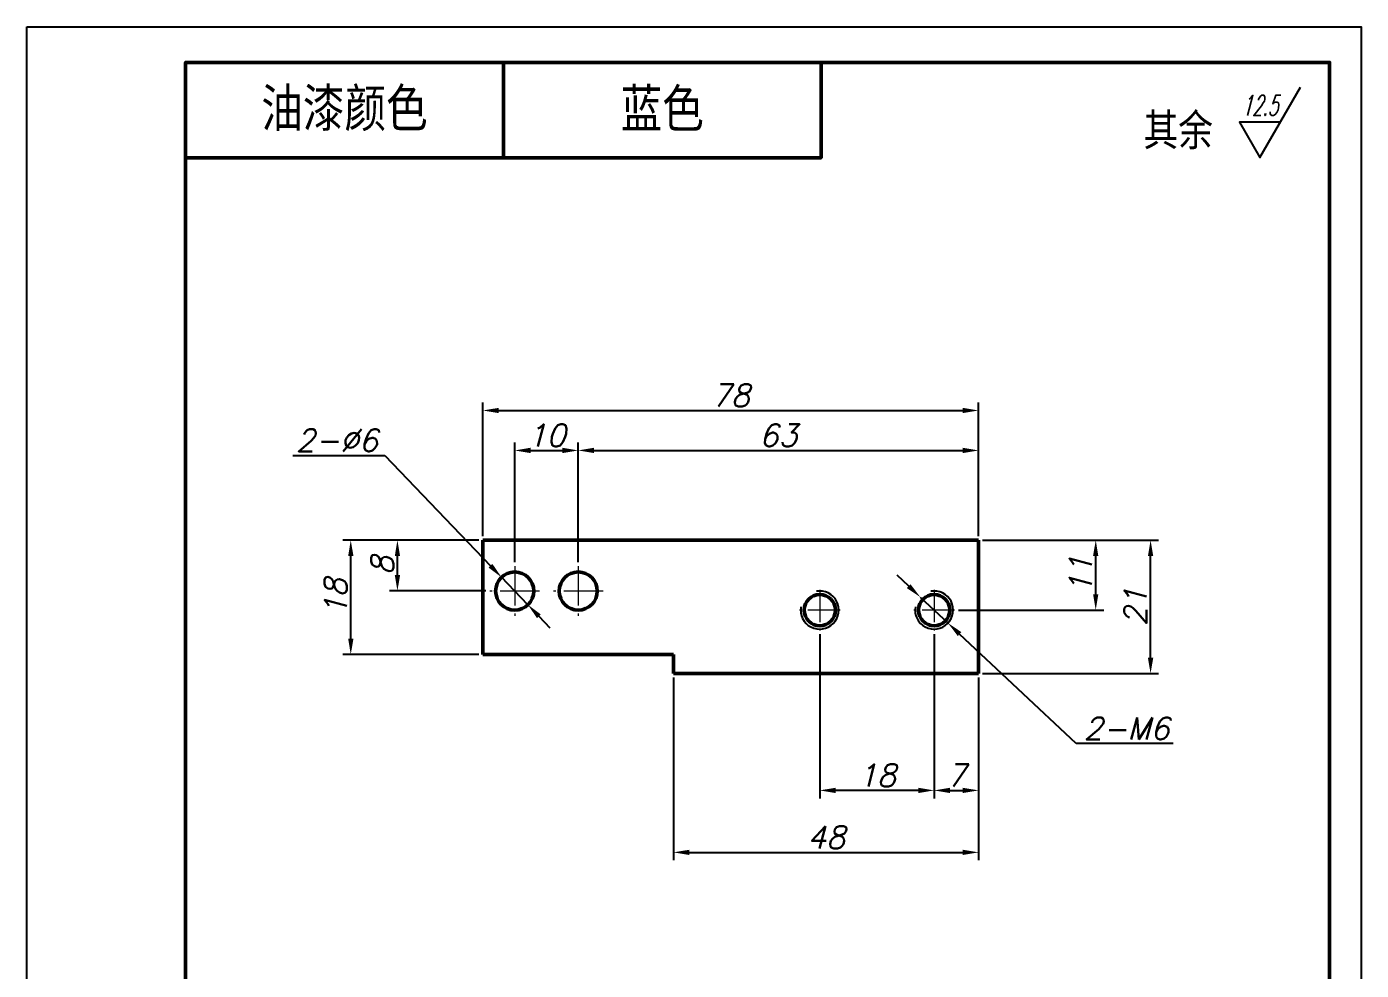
# Model space of a CAD drawing. Header units: inches. Extents: x 17901 to 26602, y 9673 to 14036.
# Drawn here: x 22973 to 23183, y 12643.3 to 12791.8 of the extents above; entities that cross this region are included whole.
import ezdxf
from ezdxf.enums import TextEntityAlignment as Align

# ---------------------------------------------------------------- set-up
doc = ezdxf.new("R2010")
doc.units = ezdxf.units.IN
doc.header["$MEASUREMENT"] = 0
doc.linetypes.add('CENTER', pattern=[50.8, 31.75, -6.35, 6.35, -6.35])
doc.layers.add('Dim', color=3, linetype='Continuous')
for name, color, linetype, lineweight in [('中心线', 1, 'CENTER', 15), ('图框_内框线', 5, 'Continuous', 50), ('标注线', 3, 'Continuous', 25), ('粗实线', 7, 'Continuous', 50), ('细实线', 4, 'Continuous', 25)]:
    doc.layers.add(name, color=color, linetype=linetype, lineweight=lineweight)
doc.styles.add('DIM_FONT', font='romans.shx', dxfattribs={"oblique": 15})
doc.styles.add('仿宋体', font='FSGB2312.ttf', dxfattribs={"width": 0.8, "height": 3.5})
doc.dimstyles.new('幅面 1：1$0', dxfattribs={"dimtxt": 3.5, "dimasz": 2.5, "dimexe": 1.25, "dimexo": 0.625, "dimtad": 1, "dimdsep": 46, "dimtxsty": 'DIM_FONT', "dimcen": 2.5, "dimclrd": 256, "dimclre": 256, "dimclrt": 256, "dimadec": 0, "dimazin": 0, "dimtm": 1e-09, "dimtfac": 0.5, "dimtmove": 0, "dimatfit": 3, "dimfxl": 1, "dimlwd": -1, "dimarcsym": 0})
doc.dimstyles.new('幅面 1：1$3', dxfattribs={"dimtxt": 3.5, "dimasz": 2.5, "dimexe": 1.25, "dimexo": 0.625, "dimtad": 1, "dimtih": 1, "dimtoh": 1, "dimdsep": 46, "dimtxsty": 'DIM_FONT', "dimcen": 2.5, "dimclrd": 256, "dimclre": 256, "dimclrt": 256, "dimazin": 2, "dimtfac": 0.5, "dimtmove": 0, "dimatfit": 3, "dimfxl": 1, "dimlwd": -1, "dimlwe": -1, "dimarcsym": 0})

# ---------------------------------------------------------------- blocks, each defined once
blk = doc.blocks.new('*D365')
at = {"layer": 'Defpoints', "color": 0, "transparency": 16777216}
for p in [(23122.74, 12731.39), (23044.74, 12710.98), (23122.74, 12710.98)]:
    blk.add_point(p, dxfattribs=at)
at = {"layer": '标注线', "lineweight": -2, "transparency": 16777216}
for p, q in [((23044.74, 12711.6), (23044.74, 12732.64)), ((23122.74, 12711.6), (23122.74, 12732.64))]:
    blk.add_line(p, q, dxfattribs=at)
at = {"layer": '标注线', "transparency": 16777216}
blk.add_line((23047.24, 12731.39), (23120.24, 12731.39), dxfattribs=at)
for points in [[(23047.24, 12731.8), (23047.24, 12730.97), (23044.74, 12731.39)], [(23120.24, 12731.8), (23120.24, 12730.97), (23122.74, 12731.39)]]:
    blk.add_solid(points, dxfattribs=at)
at = {"layer": '标注线', "transparency": 16777216, "insert": (23083.74, 12733.76), "char_height": 3.5, "attachment_point": 5, "style": 'DIM_FONT'}
blk.add_mtext('78', dxfattribs=at)
blk = doc.blocks.new('*D366')
at = {"layer": 'Defpoints', "color": 0, "transparency": 16777216}
for p in [(23122.74, 12710.98), (23149.8, 12710.98), (23122.74, 12689.98)]:
    blk.add_point(p, dxfattribs=at)
at = {"layer": '标注线', "lineweight": -2, "transparency": 16777216}
for p, q in [((23123.37, 12710.98), (23151.05, 12710.98)), ((23123.37, 12689.98), (23151.05, 12689.98))]:
    blk.add_line(p, q, dxfattribs=at)
at = {"layer": '标注线', "transparency": 16777216}
blk.add_line((23149.8, 12692.48), (23149.8, 12708.48), dxfattribs=at)
for points in [[(23149.38, 12708.48), (23150.22, 12708.48), (23149.8, 12710.98)], [(23149.38, 12692.48), (23150.22, 12692.48), (23149.8, 12689.98)]]:
    blk.add_solid(points, dxfattribs=at)
at = {"layer": '标注线', "transparency": 16777216, "insert": (23147.42, 12700.48), "char_height": 3.5, "attachment_point": 5, "rotation": 90, "style": 'DIM_FONT'}
blk.add_mtext('21', dxfattribs=at)
blk = doc.blocks.new('*D367')
at = {"layer": 'Defpoints', "color": 0, "transparency": 16777216}
for p in [(23074.74, 12689.98), (23122.74, 12689.98), (23122.74, 12661.85)]:
    blk.add_point(p, dxfattribs=at)
at = {"layer": '标注线', "lineweight": -2, "transparency": 16777216}
for p, q in [((23074.74, 12689.35), (23074.74, 12660.6)), ((23122.74, 12689.35), (23122.74, 12660.6))]:
    blk.add_line(p, q, dxfattribs=at)
at = {"layer": '标注线', "transparency": 16777216}
blk.add_line((23077.24, 12661.85), (23120.24, 12661.85), dxfattribs=at)
for points in [[(23077.24, 12662.26), (23077.24, 12661.43), (23074.74, 12661.85)], [(23120.24, 12662.26), (23120.24, 12661.43), (23122.74, 12661.85)]]:
    blk.add_solid(points, dxfattribs=at)
at = {"layer": '标注线', "transparency": 16777216, "insert": (23098.74, 12664.22), "char_height": 3.5, "attachment_point": 5, "style": 'DIM_FONT'}
blk.add_mtext('48', dxfattribs=at)
blk = doc.blocks.new('*D368')
at = {"layer": 'Defpoints', "color": 0, "transparency": 16777216}
for p in [(23023.95, 12710.98), (23044.74, 12710.98), (23044.74, 12692.98)]:
    blk.add_point(p, dxfattribs=at)
at = {"layer": '标注线', "lineweight": -2, "transparency": 16777216}
for p, q in [((23044.12, 12710.98), (23022.7, 12710.98)), ((23044.12, 12692.98), (23022.7, 12692.98))]:
    blk.add_line(p, q, dxfattribs=at)
at = {"layer": '标注线', "transparency": 16777216}
blk.add_line((23023.95, 12695.48), (23023.95, 12708.48), dxfattribs=at)
for points in [[(23023.54, 12708.48), (23024.37, 12708.48), (23023.95, 12710.98)], [(23023.54, 12695.48), (23024.37, 12695.48), (23023.95, 12692.98)]]:
    blk.add_solid(points, dxfattribs=at)
at = {"layer": '标注线', "transparency": 16777216, "insert": (23021.58, 12701.98), "char_height": 3.5, "attachment_point": 5, "rotation": 90, "style": 'DIM_FONT'}
blk.add_mtext('18', dxfattribs=at)
blk = doc.blocks.new('*D369')
at = {"layer": 'Defpoints', "color": 0, "transparency": 16777216}
for p in [(23031.29, 12710.98), (23044.74, 12710.98), (23045.84, 12702.98)]:
    blk.add_point(p, dxfattribs=at)
at = {"layer": '标注线', "lineweight": -2, "transparency": 16777216}
for p, q in [((23044.12, 12710.98), (23030.04, 12710.98)), ((23045.22, 12702.98), (23030.04, 12702.98))]:
    blk.add_line(p, q, dxfattribs=at)
at = {"layer": '标注线', "transparency": 16777216}
blk.add_line((23031.29, 12705.48), (23031.29, 12708.48), dxfattribs=at)
for points in [[(23030.88, 12708.48), (23031.71, 12708.48), (23031.29, 12710.98)], [(23030.88, 12705.48), (23031.71, 12705.48), (23031.29, 12702.98)]]:
    blk.add_solid(points, dxfattribs=at)
at = {"layer": '标注线', "transparency": 16777216, "insert": (23028.92, 12706.98), "char_height": 3.5, "attachment_point": 5, "rotation": 90, "style": 'DIM_FONT'}
blk.add_mtext('8', dxfattribs=at)
blk = doc.blocks.new('*D370')
at = {"layer": 'Defpoints', "color": 0, "transparency": 16777216}
for p in [(23059.74, 12725.1), (23049.74, 12706.88), (23059.74, 12706.88)]:
    blk.add_point(p, dxfattribs=at)
at = {"layer": '标注线', "lineweight": -2, "transparency": 16777216}
for p, q in [((23049.74, 12707.5), (23049.74, 12726.35)), ((23059.74, 12707.5), (23059.74, 12726.35))]:
    blk.add_line(p, q, dxfattribs=at)
at = {"layer": '标注线', "transparency": 16777216}
blk.add_line((23052.24, 12725.1), (23057.24, 12725.1), dxfattribs=at)
for points in [[(23052.24, 12725.52), (23052.24, 12724.68), (23049.74, 12725.1)], [(23057.24, 12725.52), (23057.24, 12724.68), (23059.74, 12725.1)]]:
    blk.add_solid(points, dxfattribs=at)
at = {"layer": '标注线', "transparency": 16777216, "insert": (23054.74, 12727.48), "char_height": 3.5, "attachment_point": 5, "style": 'DIM_FONT'}
blk.add_mtext('10', dxfattribs=at)
blk = doc.blocks.new('*D205')
at = {"layer": 'Defpoints', "color": 0, "transparency": 16777216}
for p in [(23122.74, 12725.1), (23122.74, 12710.98), (23059.74, 12706.88)]:
    blk.add_point(p, dxfattribs=at)
at = {"layer": '标注线', "lineweight": -2, "transparency": 16777216}
for p, q in [((23059.74, 12707.5), (23059.74, 12726.35)), ((23122.74, 12711.6), (23122.74, 12726.35))]:
    blk.add_line(p, q, dxfattribs=at)
at = {"layer": '标注线', "transparency": 16777216}
blk.add_line((23062.24, 12725.1), (23120.24, 12725.1), dxfattribs=at)
for points in [[(23062.24, 12725.52), (23062.24, 12724.68), (23059.74, 12725.1)], [(23120.24, 12725.52), (23120.24, 12724.68), (23122.74, 12725.1)]]:
    blk.add_solid(points, dxfattribs=at)
at = {"layer": '标注线', "transparency": 16777216, "insert": (23091.24, 12727.48), "char_height": 3.5, "attachment_point": 5, "style": 'DIM_FONT'}
blk.add_mtext('63', dxfattribs=at)
blk = doc.blocks.new('*D371')
at = {"layer": 'Defpoints', "color": 0, "transparency": 16777216}
for p in [(23097.74, 12696.78), (23115.74, 12696.78), (23097.74, 12671.6)]:
    blk.add_point(p, dxfattribs=at)
at = {"layer": '标注线', "lineweight": -2, "transparency": 16777216}
for p, q in [((23097.74, 12696.16), (23097.74, 12670.35)), ((23115.74, 12696.16), (23115.74, 12670.35))]:
    blk.add_line(p, q, dxfattribs=at)
at = {"layer": '标注线', "transparency": 16777216}
blk.add_line((23113.24, 12671.6), (23100.24, 12671.6), dxfattribs=at)
for points in [[(23100.24, 12672.01), (23100.24, 12671.18), (23097.74, 12671.6)], [(23113.24, 12672.01), (23113.24, 12671.18), (23115.74, 12671.6)]]:
    blk.add_solid(points, dxfattribs=at)
at = {"layer": '标注线', "transparency": 16777216, "insert": (23106.74, 12673.97), "char_height": 3.5, "attachment_point": 5, "style": 'DIM_FONT'}
blk.add_mtext('18', dxfattribs=at)
blk = doc.blocks.new('*D206')
at = {"layer": 'Defpoints', "color": 0, "transparency": 16777216}
for p in [(23115.74, 12696.78), (23122.74, 12689.98), (23122.74, 12671.6)]:
    blk.add_point(p, dxfattribs=at)
at = {"layer": '标注线', "lineweight": -2, "transparency": 16777216}
for p, q in [((23115.74, 12696.16), (23115.74, 12670.35)), ((23122.74, 12689.35), (23122.74, 12670.35))]:
    blk.add_line(p, q, dxfattribs=at)
at = {"layer": '标注线', "transparency": 16777216}
blk.add_line((23118.24, 12671.6), (23120.24, 12671.6), dxfattribs=at)
for points in [[(23118.24, 12672.01), (23118.24, 12671.18), (23115.74, 12671.6)], [(23120.24, 12672.01), (23120.24, 12671.18), (23122.74, 12671.6)]]:
    blk.add_solid(points, dxfattribs=at)
at = {"layer": '标注线', "transparency": 16777216, "insert": (23119.24, 12673.97), "char_height": 3.5, "attachment_point": 5, "style": 'DIM_FONT'}
blk.add_mtext('7', dxfattribs=at)
blk = doc.blocks.new('*D372')
at = {"layer": 'Defpoints', "color": 0, "transparency": 16777216}
for p in [(23122.74, 12710.98), (23141.17, 12710.98), (23118.94, 12699.98)]:
    blk.add_point(p, dxfattribs=at)
at = {"layer": '标注线', "lineweight": -2, "transparency": 16777216}
for p, q in [((23123.37, 12710.98), (23142.42, 12710.98)), ((23119.56, 12699.98), (23142.42, 12699.98))]:
    blk.add_line(p, q, dxfattribs=at)
at = {"layer": '标注线', "transparency": 16777216}
blk.add_line((23141.17, 12702.48), (23141.17, 12708.48), dxfattribs=at)
for points in [[(23140.75, 12708.48), (23141.58, 12708.48), (23141.17, 12710.98)], [(23140.75, 12702.48), (23141.58, 12702.48), (23141.17, 12699.98)]]:
    blk.add_solid(points, dxfattribs=at)
at = {"layer": '标注线', "transparency": 16777216, "insert": (23138.79, 12705.48), "char_height": 3.5, "attachment_point": 5, "rotation": 90, "style": 'DIM_FONT'}
blk.add_mtext('11', dxfattribs=at)
blk = doc.blocks.new('*D373')
at = {"layer": 'Defpoints', "color": 0, "transparency": 16777216}
for p in [(23113.56, 12702.03), (23117.93, 12697.92)]:
    blk.add_point(p, dxfattribs=at)
at = {"layer": '标注线', "transparency": 16777216}
for p, q in [((23111.74, 12703.74), (23109.92, 12705.46)), ((23113.56, 12702.03), (23117.93, 12697.92)), ((23138.08, 12678.97), (23119.75, 12696.21)), ((23153.34, 12678.97), (23138.08, 12678.97))]:
    blk.add_line(p, q, dxfattribs=at)
for points in [[(23112.02, 12704.05), (23111.45, 12703.44), (23113.56, 12702.03)], [(23120.03, 12696.51), (23119.46, 12695.9), (23117.93, 12697.92)]]:
    blk.add_solid(points, dxfattribs=at)
at = {"layer": '标注线', "transparency": 16777216, "insert": (23146.02, 12681.34), "char_height": 3.5, "attachment_point": 5, "style": 'DIM_FONT'}
blk.add_mtext('2-M6', dxfattribs=at)
blk = doc.blocks.new('*D374')
at = {"layer": 'Defpoints', "color": 0, "transparency": 16777216}
for p in [(23047.67, 12705.14), (23051.82, 12700.81)]:
    blk.add_point(p, dxfattribs=at)
at = {"layer": '标注线', "transparency": 16777216}
for p, q in [((23014.86, 12724.31), (23029.29, 12724.31)), ((23029.29, 12724.31), (23045.94, 12706.95)), ((23051.82, 12700.81), (23047.67, 12705.14)), ((23053.55, 12699.01), (23055.28, 12697.2))]:
    blk.add_line(p, q, dxfattribs=at)
for points in [[(23046.24, 12707.24), (23045.64, 12706.66), (23047.67, 12705.14)], [(23053.85, 12699.29), (23053.25, 12698.72), (23051.82, 12700.81)]]:
    blk.add_solid(points, dxfattribs=at)
at = {"layer": '标注线', "transparency": 16777216, "insert": (23021.77, 12726.69), "char_height": 3.5, "attachment_point": 5, "style": 'DIM_FONT'}
blk.add_mtext('2-%%c6', dxfattribs=at)

msp = doc.modelspace()

# ---------------------------------------------------------------- linework, layer by layer
at = {"layer": 'Defpoints'}
msp.add_lwpolyline([(22972.958, 12791.785), (23182.958, 12791.785), (23182.958, 12494.785), (22972.958, 12494.785)], close=True, dxfattribs=at)
at = {"layer": 'Dim', "ltscale": 2}
msp.add_lwpolyline([(23170.212, 12776.734), (23163.812, 12776.734), (23167.012, 12771.192), (23173.412, 12782.277)], dxfattribs=at)
at = {"layer": '中心线', "ltscale": 0.195}
for p, q in [((23049.743, 12706.876), (23049.743, 12699.076)), ((23059.743, 12706.876), (23059.743, 12699.076)), ((23053.643, 12702.976), (23045.843, 12702.976)), ((23063.643, 12702.976), (23055.843, 12702.976))]:
    msp.add_line(p, q, dxfattribs=at)
at = {"layer": '中心线', "ltscale": 0.159802}
for p, q in [((23097.743, 12703.173), (23097.743, 12696.781)), ((23100.939, 12699.977), (23094.547, 12699.977)), ((23118.939, 12699.976), (23112.547, 12699.976))]:
    msp.add_line(p, q, dxfattribs=at)
at = {"layer": '中心线', "ltscale": 0.159803}
msp.add_line((23115.743, 12703.172), (23115.743, 12696.78), dxfattribs=at)
at = {"layer": '图框_内框线'}
msp.add_line((23047.958, 12786.165), (23047.958, 12771.165), dxfattribs=at)
for points in [[(22997.958, 12499.785), (23177.958, 12499.785), (23177.958, 12786.165), (22997.958, 12786.165)], [(22997.958, 12786.165), (23097.958, 12786.165), (23097.958, 12771.165), (22997.958, 12771.165)]]:
    msp.add_lwpolyline(points, close=True, dxfattribs=at)
at = {"layer": '粗实线', "ltscale": 0.45}
msp.add_line((23044.743, 12692.976), (23044.743, 12710.976), dxfattribs=at)
at = {"layer": '粗实线'}
for p, q in [((23122.743, 12710.976), (23044.743, 12710.976)), ((23122.743, 12710.976), (23122.743, 12689.976)), ((23044.743, 12692.976), (23074.743, 12692.976)), ((23122.743, 12689.976), (23074.743, 12689.976))]:
    msp.add_line(p, q, dxfattribs=at)
at = {"layer": '粗实线', "ltscale": 0.075}
msp.add_line((23074.743, 12692.976), (23074.743, 12689.976), dxfattribs=at)
at = {"layer": '粗实线'}
for centre, radius in [((23049.743, 12702.976), 3), ((23059.743, 12702.976), 3), ((23097.743, 12699.977), 2.459), ((23115.743, 12699.976), 2.459)]:
    msp.add_circle(centre, radius, dxfattribs=at)
at = {"layer": '细实线'}
for centre in [(23097.743, 12699.977), (23115.743, 12699.976)]:
    msp.add_arc(centre, 3, 169.99999, 100.00001, dxfattribs=at)

# ---------------------------------------------------------------- texts
at = {"layer": 'Dim', "ltscale": 2, "style": 'DIM_FONT', "oblique": 15, "width": 0.559478}
msp.add_text('12.5', height=3.2, dxfattribs=at).set_placement((23164.152, 12777.799), (23169.864, 12777.799), align=Align.FIT)
at = {"layer": 'Dim', "insert": (23148.693, 12778.034), "char_height": 5, "width": 61.23649, "attachment_point": 1, "style": '仿宋体'}
msp.add_mtext('其余', dxfattribs=at)
at = {"layer": '标注线', "char_height": 6, "width": 50, "attachment_point": 5, "style": '仿宋体'}
for s, insert in [('油漆颜色', (23022.958, 12778.665)), ('{\\fSimSun|b0|i0|c134|p2;蓝色}', (23072.958, 12778.665))]:
    msp.add_mtext(s, dxfattribs=dict(at, insert=insert))

# ---------------------------------------------------------------- dimensions: what is measured, and where the dimension line sits
at = {"layer": '标注线'}
for base, p1, p2, picture, middle in [((23122.743, 12731.386), (23044.743, 12710.976), (23122.743, 12710.976), '*D365', (23083.743, 12733.761)), ((23059.743, 12725.101), (23049.743, 12706.876), (23059.743, 12706.876), '*D370', (23054.743, 12727.476)), ((23122.743, 12725.101), (23059.743, 12706.876), (23122.743, 12710.976), '*D205', (23091.243, 12727.476)), ((23097.743, 12671.596), (23115.743, 12696.78), (23097.743, 12696.78), '*D371', (23106.743, 12673.971)), ((23122.743, 12671.596), (23115.743, 12696.78), (23122.743, 12689.976), '*D206', (23119.243, 12673.971)), ((23122.743, 12661.848), (23074.743, 12689.976), (23122.743, 12689.976), '*D367', (23098.743, 12664.223))]:
    dim = msp.add_linear_dim(base=base, p1=p1, p2=p2, dimstyle='幅面 1：1$0', dxfattribs=at)
    dim.commit()
    dim.dimension.update_dxf_attribs({"geometry": picture, "text_midpoint": middle})
for p1, p2, override, picture, middle in [((23051.819, 12700.81), (23047.667, 12705.142), {"dimpost": '2-%%c<>'}, '*D374', (23021.766, 12724.314)), ((23113.558, 12702.032), (23117.928, 12697.921), {"dimpost": '2-M<>'}, '*D373', (23146.021, 12678.97))]:
    dim = msp.add_diameter_dim_2p(p1=p1, p2=p2, dimstyle='幅面 1：1$3', override=override, dxfattribs=at)
    dim.commit()
    dim.dimension.update_dxf_attribs({"geometry": picture, "text_midpoint": middle, "dimtype": 163})
for base, p1, p2, picture, middle in [((23023.952, 12710.976), (23044.743, 12692.976), (23044.743, 12710.976), '*D368', (23021.577, 12701.976)), ((23031.293, 12710.976), (23045.843, 12702.976), (23044.743, 12710.976), '*D369', (23028.918, 12706.976)), ((23141.167, 12710.976), (23118.939, 12699.976), (23122.743, 12710.976), '*D372', (23138.792, 12705.476)), ((23149.798, 12710.976), (23122.743, 12689.976), (23122.743, 12710.976), '*D366', (23147.423, 12700.476))]:
    dim = msp.add_linear_dim(base=base, p1=p1, p2=p2, angle=90, dimstyle='幅面 1：1$0', dxfattribs=at)
    dim.commit()
    dim.dimension.update_dxf_attribs({"geometry": picture, "text_midpoint": middle})

doc.saveas('drawing.dxf')
